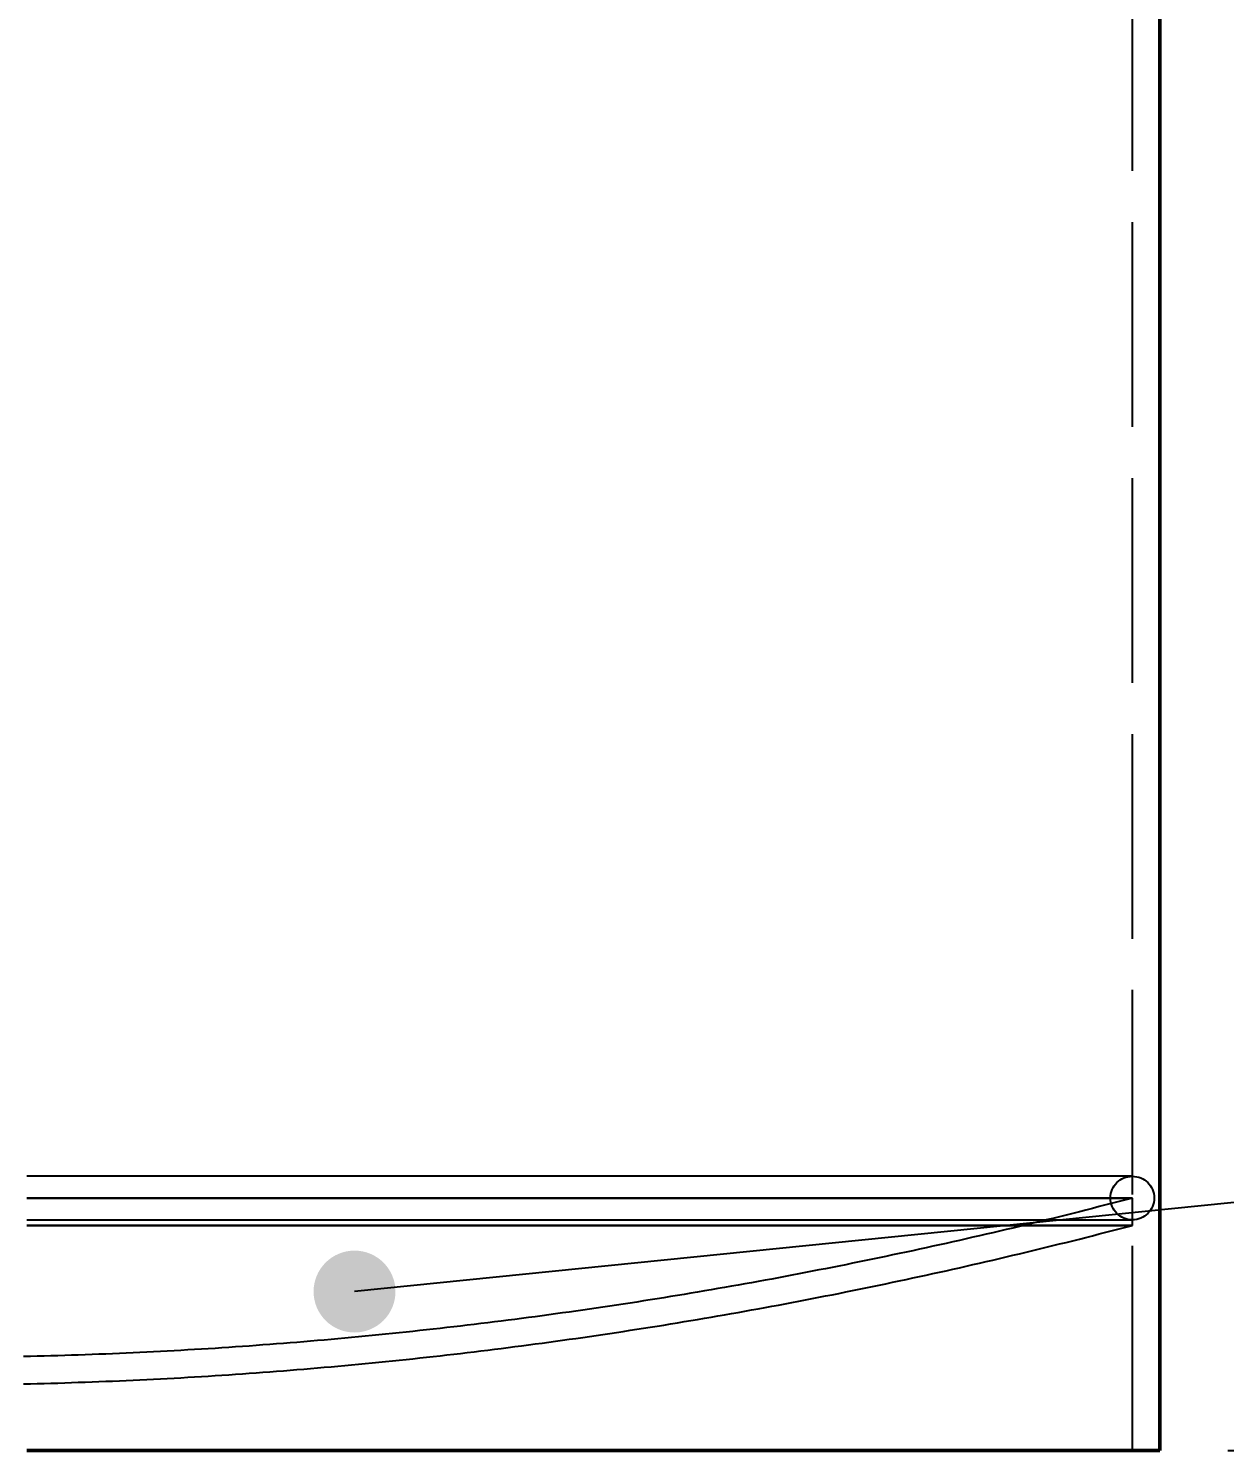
# Model space of a CAD drawing. Header units: millimetres. Extents: x 0 to 420, y 0 to 297.
# Drawn here: x 88.93 to 106.45, y 136 to 156.84 of the extents above; entities that cross this region are included whole.
import ezdxf

# ---------------------------------------------------------------- set-up
doc = ezdxf.new("R2010")
doc.units = ezdxf.units.MM
doc.linetypes.add('ISO02-TRAZOS', pattern=[3.75, 3, -0.75])
for name, color, linetype, lineweight in [('01-VISIBLE', 7, 'CONTINUOUS', 50), ('02-OCULTA', 4, 'ISO02-TRAZOS', 25), ('04-COTA', 3, 'CONTINUOUS', 25), ('08-FINA', 5, 'CONTINUOUS', 25)]:
    doc.layers.add(name, color=color, linetype=linetype, lineweight=lineweight)
doc.styles.add('ISO3098', font='isocpeur.ttf')
doc.dimstyles.new('FLAMA-ISO', dxfattribs={"dimtxt": 3.5, "dimasz": 3, "dimexe": 2, "dimexo": 1, "dimgap": 1, "dimtad": 1, "dimdec": 1, "dimtxsty": 'ISO3098', "dimcen": 2.5, "dimclrd": 3, "dimclre": 3, "dimclrt": 3, "dimazin": 3, "dimtfac": 1, "dimtmove": 0, "dimatfit": 3, "dimlwd": 25, "dimlwe": 25})

msp = doc.modelspace()

# ---------------------------------------------------------------- hatches: boundary and pattern name
at = {"layer": '08-FINA'}
h = msp.add_hatch(color=7, dxfattribs=at)
h.dxf.hatch_style = 1
edge = h.paths.add_edge_path()
edge.add_arc((93.703, 138.33), 0.6, 0, 360)

# ---------------------------------------------------------------- linework, layer by layer
at = {"layer": '01-VISIBLE'}
msp.add_line((105.5, 136), (105.5, 164.08), dxfattribs=at)
msp.add_lwpolyline([(88.9, 136), (89, 136), (89.1, 136), (89.2, 136), (89.3, 136), (89.4, 136), (89.5, 136), (89.6, 136), (89.7, 136), (89.8, 136), (89.9, 136), (90, 136), (90.1, 136), (90.2, 136), (90.3, 136), (90.4, 136), (90.5, 136), (90.6, 136), (90.7, 136), (90.8, 136), (90.9, 136), (91, 136), (91.1, 136), (91.2, 136), (91.3, 136), (91.4, 136), (91.5, 136), (91.6, 136), (91.7, 136), (91.8, 136), (91.9, 136), (92, 136), (92.1, 136), (92.2, 136), (92.3, 136), (92.4, 136), (92.5, 136), (92.6, 136), (92.7, 136), (92.8, 136), (92.9, 136), (93, 136), (93.1, 136), (93.2, 136), (93.3, 136), (93.4, 136), (93.5, 136), (93.6, 136), (93.7, 136), (93.8, 136), (93.9, 136), (94, 136), (94.1, 136), (94.2, 136), (94.3, 136), (94.4, 136), (94.5, 136), (94.6, 136), (94.7, 136), (94.8, 136), (94.9, 136), (95, 136), (95.1, 136), (95.2, 136), (95.3, 136), (95.4, 136), (95.5, 136), (95.6, 136), (95.7, 136), (95.8, 136), (95.9, 136), (96, 136), (96.1, 136), (96.2, 136), (96.3, 136), (96.4, 136), (96.5, 136), (96.6, 136), (96.7, 136), (96.8, 136), (96.9, 136), (97, 136), (97.1, 136), (97.2, 136), (97.3, 136), (97.4, 136), (97.5, 136), (97.6, 136), (97.7, 136), (97.8, 136), (97.9, 136), (98, 136), (98.1, 136), (98.2, 136), (98.3, 136), (98.4, 136), (98.5, 136), (98.6, 136), (98.7, 136), (98.8, 136), (98.9, 136), (99, 136), (99.1, 136), (99.2, 136), (99.3, 136), (99.4, 136), (99.5, 136), (99.6, 136), (99.7, 136), (99.8, 136), (99.9, 136), (100, 136), (100.1, 136), (100.2, 136), (100.3, 136), (100.4, 136), (100.5, 136), (100.6, 136), (100.7, 136), (100.8, 136), (100.9, 136), (101, 136), (101.1, 136), (101.2, 136), (101.3, 136), (101.4, 136), (101.5, 136), (101.6, 136), (101.7, 136), (101.8, 136), (101.9, 136), (102, 136), (102.1, 136), (102.2, 136), (102.3, 136), (102.4, 136), (102.5, 136), (102.6, 136), (102.7, 136), (102.8, 136), (102.9, 136), (103, 136), (103.1, 136), (103.2, 136), (103.3, 136), (103.4, 136), (103.5, 136), (103.6, 136), (103.7, 136), (103.8, 136), (103.9, 136), (104, 136), (104.1, 136), (104.2, 136), (104.3, 136), (104.4, 136), (104.5, 136), (104.6, 136), (104.7, 136), (104.8, 136), (104.9, 136), (105, 136), (105.1, 136), (105.2, 136), (105.3, 136), (105.4, 136), (105.5, 136)], dxfattribs=at)
at = {"layer": '02-OCULTA'}
for p, q in [((105.1, 136), (105.1, 233.435)), ((105.1, 139.3), (105.1, 139.7))]:
    msp.add_line(p, q, dxfattribs=at)
for points in [[(105.1, 140.02), (105, 140.02), (104.9, 140.02), (104.8, 140.02), (104.7, 140.02), (104.6, 140.02), (104.5, 140.02), (104.4, 140.02), (104.3, 140.02), (104.2, 140.02), (104.1, 140.02), (104, 140.02), (103.9, 140.02), (103.8, 140.02), (103.7, 140.02), (103.6, 140.02), (103.5, 140.02), (103.4, 140.02), (103.3, 140.02), (103.2, 140.02), (103.1, 140.02), (103, 140.02), (102.9, 140.02), (102.8, 140.02), (102.7, 140.02), (102.6, 140.02), (102.5, 140.02), (102.4, 140.02), (102.3, 140.02), (102.2, 140.02), (102.1, 140.02), (102, 140.02), (101.9, 140.02), (101.8, 140.02), (101.7, 140.02), (101.6, 140.02), (101.5, 140.02), (101.4, 140.02), (101.3, 140.02), (101.2, 140.02), (101.1, 140.02), (101, 140.02), (100.9, 140.02), (100.8, 140.02), (100.7, 140.02), (100.6, 140.02), (100.5, 140.02), (100.4, 140.02), (100.3, 140.02), (100.2, 140.02), (100.1, 140.02), (100, 140.02), (99.9, 140.02), (99.8, 140.02), (99.7, 140.02), (99.6, 140.02), (99.5, 140.02), (99.4, 140.02), (99.3, 140.02), (99.2, 140.02), (99.1, 140.02), (99, 140.02), (98.9, 140.02), (98.8, 140.02), (98.7, 140.02), (98.6, 140.02), (98.5, 140.02), (98.4, 140.02), (98.3, 140.02), (98.2, 140.02), (98.1, 140.02), (98, 140.02), (97.9, 140.02), (97.8, 140.02), (97.7, 140.02), (97.6, 140.02), (97.5, 140.02), (97.4, 140.02), (97.3, 140.02), (97.2, 140.02), (97.1, 140.02), (97, 140.02), (96.9, 140.02), (96.8, 140.02), (96.7, 140.02), (96.6, 140.02), (96.5, 140.02), (96.4, 140.02), (96.3, 140.02), (96.2, 140.02), (96.1, 140.02), (96, 140.02), (95.9, 140.02), (95.8, 140.02), (95.7, 140.02), (95.6, 140.02), (95.5, 140.02), (95.4, 140.02), (95.3, 140.02), (95.2, 140.02), (95.1, 140.02), (95, 140.02), (94.9, 140.02), (94.8, 140.02), (94.7, 140.02), (94.6, 140.02), (94.5, 140.02), (94.4, 140.02), (94.3, 140.02), (94.2, 140.02), (94.1, 140.02), (94, 140.02), (93.9, 140.02), (93.8, 140.02), (93.7, 140.02), (93.6, 140.02), (93.5, 140.02), (93.4, 140.02), (93.3, 140.02), (93.2, 140.02), (93.1, 140.02), (93, 140.02), (92.9, 140.02), (92.8, 140.02), (92.7, 140.02), (92.6, 140.02), (92.5, 140.02), (92.4, 140.02), (92.3, 140.02), (92.2, 140.02), (92.1, 140.02), (92, 140.02), (91.9, 140.02), (91.8, 140.02), (91.7, 140.02), (91.6, 140.02), (91.5, 140.02), (91.4, 140.02), (91.3, 140.02), (91.2, 140.02), (91.1, 140.02), (91, 140.02), (90.9, 140.02), (90.8, 140.02), (90.7, 140.02), (90.6, 140.02), (90.5, 140.02), (90.4, 140.02), (90.3, 140.02), (90.2, 140.02), (90.1, 140.02), (90, 140.02), (89.9, 140.02), (89.8, 140.02), (89.7, 140.02), (89.6, 140.02), (89.5, 140.02), (89.4, 140.02), (89.3, 140.02), (89.2, 140.02), (89.1, 140.02), (89, 140.02), (88.9, 140.02)], [(105.1, 140.02), (105, 140.02), (104.9, 140.02), (104.8, 140.02), (104.7, 140.02), (104.6, 140.02), (104.5, 140.02), (104.4, 140.02), (104.3, 140.02), (104.2, 140.02), (104.1, 140.02), (104, 140.02), (103.9, 140.02), (103.8, 140.02), (103.7, 140.02), (103.6, 140.02), (103.5, 140.02), (103.4, 140.02), (103.3, 140.02), (103.2, 140.02), (103.1, 140.02), (103, 140.02), (102.9, 140.02), (102.8, 140.02), (102.7, 140.02), (102.6, 140.02), (102.5, 140.02), (102.4, 140.02), (102.3, 140.02), (102.2, 140.02), (102.1, 140.02), (102, 140.02), (101.9, 140.02), (101.8, 140.02), (101.7, 140.02), (101.6, 140.02), (101.5, 140.02), (101.4, 140.02), (101.3, 140.02), (101.2, 140.02), (101.1, 140.02), (101, 140.02), (100.9, 140.02), (100.8, 140.02), (100.7, 140.02), (100.6, 140.02), (100.5, 140.02), (100.4, 140.02), (100.3, 140.02), (100.2, 140.02), (100.1, 140.02), (100, 140.02), (99.9, 140.02), (99.8, 140.02), (99.7, 140.02), (99.6, 140.02), (99.5, 140.02), (99.4, 140.02), (99.3, 140.02), (99.2, 140.02), (99.1, 140.02), (99, 140.02), (98.9, 140.02), (98.8, 140.02), (98.7, 140.02), (98.6, 140.02), (98.5, 140.02), (98.4, 140.02), (98.3, 140.02), (98.2, 140.02), (98.1, 140.02), (98, 140.02), (97.9, 140.02), (97.8, 140.02), (97.7, 140.02), (97.6, 140.02), (97.5, 140.02), (97.4, 140.02), (97.3, 140.02), (97.2, 140.02), (97.1, 140.02), (97, 140.02), (96.9, 140.02), (96.8, 140.02), (96.7, 140.02), (96.6, 140.02), (96.5, 140.02), (96.4, 140.02), (96.3, 140.02), (96.2, 140.02), (96.1, 140.02), (96, 140.02), (95.9, 140.02), (95.8, 140.02), (95.7, 140.02), (95.6, 140.02), (95.5, 140.02), (95.4, 140.02), (95.3, 140.02), (95.2, 140.02), (95.1, 140.02), (95, 140.02), (94.9, 140.02), (94.8, 140.02), (94.7, 140.02), (94.6, 140.02), (94.5, 140.02), (94.4, 140.02), (94.3, 140.02), (94.2, 140.02), (94.1, 140.02), (94, 140.02), (93.9, 140.02), (93.8, 140.02), (93.7, 140.02), (93.6, 140.02), (93.5, 140.02), (93.4, 140.02), (93.3, 140.02), (93.2, 140.02), (93.1, 140.02), (93, 140.02), (92.9, 140.02), (92.8, 140.02), (92.7, 140.02), (92.6, 140.02), (92.5, 140.02), (92.4, 140.02), (92.3, 140.02), (92.2, 140.02), (92.1, 140.02), (92, 140.02), (91.9, 140.02), (91.8, 140.02), (91.7, 140.02), (91.6, 140.02), (91.5, 140.02), (91.4, 140.02), (91.3, 140.02), (91.2, 140.02), (91.1, 140.02), (91, 140.02), (90.9, 140.02), (90.8, 140.02), (90.7, 140.02), (90.6, 140.02), (90.5, 140.02), (90.4, 140.02), (90.3, 140.02), (90.2, 140.02), (90.1, 140.02), (90, 140.02), (89.9, 140.02), (89.8, 140.02), (89.7, 140.02), (89.6, 140.02), (89.5, 140.02), (89.4, 140.02), (89.3, 140.02), (89.2, 140.02), (89.1, 140.02), (89, 140.02), (88.9, 140.02)], [(105.1, 139.7), (105.003, 139.675), (104.906, 139.649), (104.809, 139.624), (104.712, 139.599), (104.615, 139.574), (104.517, 139.549), (104.42, 139.524), (104.323, 139.5), (104.226, 139.475), (104.128, 139.451), (104.031, 139.427), (103.934, 139.403), (103.836, 139.379), (103.739, 139.355), (103.641, 139.331), (103.544, 139.308), (103.446, 139.284), (103.349, 139.261), (103.251, 139.238), (103.154, 139.215), (103.056, 139.192), (102.958, 139.17), (102.861, 139.147), (102.763, 139.125), (102.665, 139.102), (102.567, 139.08), (102.469, 139.058), (102.371, 139.036), (102.274, 139.014), (102.176, 138.993), (102.078, 138.971), (101.98, 138.95), (101.882, 138.929), (101.784, 138.907), (101.685, 138.886), (101.587, 138.866), (101.489, 138.845), (101.391, 138.824), (101.293, 138.804), (101.195, 138.784), (101.096, 138.764), (100.998, 138.744), (100.9, 138.724), (100.801, 138.704), (100.703, 138.684), (100.605, 138.665), (100.506, 138.646), (100.408, 138.627), (100.309, 138.608), (100.211, 138.589), (100.112, 138.57), (100.014, 138.551), (99.915, 138.533), (99.817, 138.514), (99.718, 138.496), (99.619, 138.478), (99.521, 138.46), (99.422, 138.443), (99.323, 138.425), (99.224, 138.407), (99.126, 138.39), (99.027, 138.373), (98.928, 138.356), (98.829, 138.339), (98.73, 138.322), (98.631, 138.305), (98.532, 138.289), (98.433, 138.273), (98.334, 138.256), (98.235, 138.24), (98.136, 138.224), (98.037, 138.208), (97.938, 138.193), (97.839, 138.177), (97.74, 138.162), (97.641, 138.147), (97.542, 138.132), (97.443, 138.117), (97.343, 138.102), (97.244, 138.087), (97.145, 138.073), (97.046, 138.058), (96.946, 138.044), (96.847, 138.03), (96.748, 138.016), (96.648, 138.002), (96.549, 137.989), (96.45, 137.975), (96.35, 137.962), (96.251, 137.949), (96.151, 137.936), (96.052, 137.923), (95.952, 137.91), (95.853, 137.897), (95.753, 137.885), (95.654, 137.872), (95.554, 137.86), (95.455, 137.848), (95.355, 137.836), (95.256, 137.824), (95.156, 137.813), (95.056, 137.801), (94.957, 137.79), (94.857, 137.779), (94.757, 137.768), (94.658, 137.757), (94.558, 137.746), (94.458, 137.735), (94.358, 137.725), (94.259, 137.715), (94.159, 137.704), (94.059, 137.694), (93.959, 137.685), (93.859, 137.675), (93.759, 137.665), (93.66, 137.656), (93.56, 137.647), (93.46, 137.637), (93.36, 137.628), (93.26, 137.62), (93.16, 137.611), (93.06, 137.602), (92.96, 137.594), (92.86, 137.586), (92.76, 137.578), (92.66, 137.57), (92.56, 137.562), (92.46, 137.554), (92.36, 137.547), (92.26, 137.539), (92.16, 137.532), (92.06, 137.525), (91.96, 137.518), (91.86, 137.511), (91.76, 137.505), (91.66, 137.498), (91.56, 137.492), (91.46, 137.486), (91.36, 137.48), (91.259, 137.474), (91.159, 137.468), (91.059, 137.462), (90.959, 137.457), (90.859, 137.452), (90.759, 137.446), (90.659, 137.441), (90.558, 137.437), (90.458, 137.432), (90.358, 137.427), (90.258, 137.423), (90.158, 137.419), (90.057, 137.415), (89.957, 137.411), (89.857, 137.407), (89.757, 137.403), (89.656, 137.4), (89.556, 137.396), (89.456, 137.393), (89.356, 137.39), (89.255, 137.387), (89.155, 137.384), (89.055, 137.382), (88.955, 137.379), (88.854, 137.377)], [(105.1, 139.7), (105, 139.7), (104.9, 139.7), (104.8, 139.7), (104.7, 139.7), (104.6, 139.7), (104.5, 139.7), (104.4, 139.7), (104.3, 139.7), (104.2, 139.7), (104.1, 139.7), (104, 139.7), (103.9, 139.7), (103.8, 139.7), (103.7, 139.7), (103.6, 139.7), (103.5, 139.7), (103.4, 139.7), (103.3, 139.7), (103.2, 139.7), (103.1, 139.7), (103, 139.7), (102.9, 139.7), (102.8, 139.7), (102.7, 139.7), (102.6, 139.7), (102.5, 139.7), (102.4, 139.7), (102.3, 139.7), (102.2, 139.7), (102.1, 139.7), (102, 139.7), (101.9, 139.7), (101.8, 139.7), (101.7, 139.7), (101.6, 139.7), (101.5, 139.7), (101.4, 139.7), (101.3, 139.7), (101.2, 139.7), (101.1, 139.7), (101, 139.7), (100.9, 139.7), (100.8, 139.7), (100.7, 139.7), (100.6, 139.7), (100.5, 139.7), (100.4, 139.7), (100.3, 139.7), (100.2, 139.7), (100.1, 139.7), (100, 139.7), (99.9, 139.7), (99.8, 139.7), (99.7, 139.7), (99.6, 139.7), (99.5, 139.7), (99.4, 139.7), (99.3, 139.7), (99.2, 139.7), (99.1, 139.7), (99, 139.7), (98.9, 139.7), (98.8, 139.7), (98.7, 139.7), (98.6, 139.7), (98.5, 139.7), (98.4, 139.7), (98.3, 139.7), (98.2, 139.7), (98.1, 139.7), (98, 139.7), (97.9, 139.7), (97.8, 139.7), (97.7, 139.7), (97.6, 139.7), (97.5, 139.7), (97.4, 139.7), (97.3, 139.7), (97.2, 139.7), (97.1, 139.7), (97, 139.7), (96.9, 139.7), (96.8, 139.7), (96.7, 139.7), (96.6, 139.7), (96.5, 139.7), (96.4, 139.7), (96.3, 139.7), (96.2, 139.7), (96.1, 139.7), (96, 139.7), (95.9, 139.7), (95.8, 139.7), (95.7, 139.7), (95.6, 139.7), (95.5, 139.7), (95.4, 139.7), (95.3, 139.7), (95.2, 139.7), (95.1, 139.7), (95, 139.7), (94.9, 139.7), (94.8, 139.7), (94.7, 139.7), (94.6, 139.7), (94.5, 139.7), (94.4, 139.7), (94.3, 139.7), (94.2, 139.7), (94.1, 139.7), (94, 139.7), (93.9, 139.7), (93.8, 139.7), (93.7, 139.7), (93.6, 139.7), (93.5, 139.7), (93.4, 139.7), (93.3, 139.7), (93.2, 139.7), (93.1, 139.7), (93, 139.7), (92.9, 139.7), (92.8, 139.7), (92.7, 139.7), (92.6, 139.7), (92.5, 139.7), (92.4, 139.7), (92.3, 139.7), (92.2, 139.7), (92.1, 139.7), (92, 139.7), (91.9, 139.7), (91.8, 139.7), (91.7, 139.7), (91.6, 139.7), (91.5, 139.7), (91.4, 139.7), (91.3, 139.7), (91.2, 139.7), (91.1, 139.7), (91, 139.7), (90.9, 139.7), (90.8, 139.7), (90.7, 139.7), (90.6, 139.7), (90.5, 139.7), (90.4, 139.7), (90.3, 139.7), (90.2, 139.7), (90.1, 139.7), (90, 139.7), (89.9, 139.7), (89.8, 139.7), (89.7, 139.7), (89.6, 139.7), (89.5, 139.7), (89.4, 139.7), (89.3, 139.7), (89.2, 139.7), (89.1, 139.7), (89, 139.7), (88.9, 139.7)], [(88.9, 139.7), (89, 139.7), (89.1, 139.7), (89.2, 139.7), (89.3, 139.7), (89.4, 139.7), (89.5, 139.7), (89.6, 139.7), (89.7, 139.7), (89.8, 139.7), (89.9, 139.7), (90, 139.7), (90.1, 139.7), (90.2, 139.7), (90.3, 139.7), (90.4, 139.7), (90.5, 139.7), (90.6, 139.7), (90.7, 139.7), (90.8, 139.7), (90.9, 139.7), (91, 139.7), (91.1, 139.7), (91.2, 139.7), (91.3, 139.7), (91.4, 139.7), (91.5, 139.7), (91.6, 139.7), (91.7, 139.7), (91.8, 139.7), (91.9, 139.7), (92, 139.7), (92.1, 139.7), (92.2, 139.7), (92.3, 139.7), (92.4, 139.7), (92.5, 139.7), (92.6, 139.7), (92.7, 139.7), (92.8, 139.7), (92.9, 139.7), (93, 139.7), (93.1, 139.7), (93.2, 139.7), (93.3, 139.7), (93.4, 139.7), (93.5, 139.7), (93.6, 139.7), (93.7, 139.7), (93.8, 139.7), (93.9, 139.7), (94, 139.7), (94.1, 139.7), (94.2, 139.7), (94.3, 139.7), (94.4, 139.7), (94.5, 139.7), (94.6, 139.7), (94.7, 139.7), (94.8, 139.7), (94.9, 139.7), (95, 139.7), (95.1, 139.7), (95.2, 139.7), (95.3, 139.7), (95.4, 139.7), (95.5, 139.7), (95.6, 139.7), (95.7, 139.7), (95.8, 139.7), (95.9, 139.7), (96, 139.7), (96.1, 139.7), (96.2, 139.7), (96.3, 139.7), (96.4, 139.7), (96.5, 139.7), (96.6, 139.7), (96.7, 139.7), (96.8, 139.7), (96.9, 139.7), (97, 139.7), (97.1, 139.7), (97.2, 139.7), (97.3, 139.7), (97.4, 139.7), (97.5, 139.7), (97.6, 139.7), (97.7, 139.7), (97.8, 139.7), (97.9, 139.7), (98, 139.7), (98.1, 139.7), (98.2, 139.7), (98.3, 139.7), (98.4, 139.7), (98.5, 139.7), (98.6, 139.7), (98.7, 139.7), (98.8, 139.7), (98.9, 139.7), (99, 139.7), (99.1, 139.7), (99.2, 139.7), (99.3, 139.7), (99.4, 139.7), (99.5, 139.7), (99.6, 139.7), (99.7, 139.7), (99.8, 139.7), (99.9, 139.7), (100, 139.7), (100.1, 139.7), (100.2, 139.7), (100.3, 139.7), (100.4, 139.7), (100.5, 139.7), (100.6, 139.7), (100.7, 139.7), (100.8, 139.7), (100.9, 139.7), (101, 139.7), (101.1, 139.7), (101.2, 139.7), (101.3, 139.7), (101.4, 139.7), (101.5, 139.7), (101.6, 139.7), (101.7, 139.7), (101.8, 139.7), (101.9, 139.7), (102, 139.7), (102.1, 139.7), (102.2, 139.7), (102.3, 139.7), (102.4, 139.7), (102.5, 139.7), (102.6, 139.7), (102.7, 139.7), (102.8, 139.7), (102.9, 139.7), (103, 139.7), (103.1, 139.7), (103.2, 139.7), (103.3, 139.7), (103.4, 139.7), (103.5, 139.7), (103.6, 139.7), (103.7, 139.7), (103.8, 139.7), (103.9, 139.7), (104, 139.7), (104.1, 139.7), (104.2, 139.7), (104.3, 139.7), (104.4, 139.7), (104.5, 139.7), (104.6, 139.7), (104.7, 139.7), (104.8, 139.7), (104.9, 139.7), (105, 139.7), (105.1, 139.7)], [(88.854, 136.977), (88.955, 136.979), (89.055, 136.982), (89.155, 136.984), (89.255, 136.987), (89.356, 136.99), (89.456, 136.993), (89.556, 136.996), (89.656, 137), (89.757, 137.003), (89.857, 137.007), (89.957, 137.011), (90.057, 137.015), (90.158, 137.019), (90.258, 137.023), (90.358, 137.027), (90.458, 137.032), (90.558, 137.037), (90.659, 137.041), (90.759, 137.046), (90.859, 137.052), (90.959, 137.057), (91.059, 137.062), (91.159, 137.068), (91.259, 137.074), (91.36, 137.08), (91.46, 137.086), (91.56, 137.092), (91.66, 137.098), (91.76, 137.105), (91.86, 137.111), (91.96, 137.118), (92.06, 137.125), (92.16, 137.132), (92.26, 137.139), (92.36, 137.147), (92.46, 137.154), (92.56, 137.162), (92.66, 137.17), (92.76, 137.178), (92.86, 137.186), (92.96, 137.194), (93.06, 137.202), (93.16, 137.211), (93.26, 137.22), (93.36, 137.228), (93.46, 137.237), (93.56, 137.247), (93.66, 137.256), (93.759, 137.265), (93.859, 137.275), (93.959, 137.285), (94.059, 137.294), (94.159, 137.304), (94.259, 137.315), (94.358, 137.325), (94.458, 137.335), (94.558, 137.346), (94.658, 137.357), (94.757, 137.368), (94.857, 137.379), (94.957, 137.39), (95.056, 137.401), (95.156, 137.413), (95.256, 137.424), (95.355, 137.436), (95.455, 137.448), (95.554, 137.46), (95.654, 137.472), (95.753, 137.485), (95.853, 137.497), (95.952, 137.51), (96.052, 137.523), (96.151, 137.536), (96.251, 137.549), (96.35, 137.562), (96.45, 137.575), (96.549, 137.589), (96.648, 137.602), (96.748, 137.616), (96.847, 137.63), (96.946, 137.644), (97.046, 137.658), (97.145, 137.673), (97.244, 137.687), (97.343, 137.702), (97.443, 137.717), (97.542, 137.732), (97.641, 137.747), (97.74, 137.762), (97.839, 137.777), (97.938, 137.793), (98.037, 137.808), (98.136, 137.824), (98.235, 137.84), (98.334, 137.856), (98.433, 137.873), (98.532, 137.889), (98.631, 137.905), (98.73, 137.922), (98.829, 137.939), (98.928, 137.956), (99.027, 137.973), (99.126, 137.99), (99.224, 138.007), (99.323, 138.025), (99.422, 138.043), (99.521, 138.06), (99.619, 138.078), (99.718, 138.096), (99.817, 138.114), (99.915, 138.133), (100.014, 138.151), (100.112, 138.17), (100.211, 138.189), (100.309, 138.208), (100.408, 138.227), (100.506, 138.246), (100.605, 138.265), (100.703, 138.284), (100.801, 138.304), (100.9, 138.324), (100.998, 138.344), (101.096, 138.364), (101.195, 138.384), (101.293, 138.404), (101.391, 138.424), (101.489, 138.445), (101.587, 138.466), (101.685, 138.486), (101.784, 138.507), (101.882, 138.529), (101.98, 138.55), (102.078, 138.571), (102.176, 138.593), (102.274, 138.614), (102.371, 138.636), (102.469, 138.658), (102.567, 138.68), (102.665, 138.702), (102.763, 138.725), (102.861, 138.747), (102.958, 138.77), (103.056, 138.792), (103.154, 138.815), (103.251, 138.838), (103.349, 138.861), (103.446, 138.884), (103.544, 138.908), (103.641, 138.931), (103.739, 138.955), (103.836, 138.979), (103.934, 139.003), (104.031, 139.027), (104.128, 139.051), (104.226, 139.075), (104.323, 139.1), (104.42, 139.124), (104.517, 139.149), (104.615, 139.174), (104.712, 139.199), (104.809, 139.224), (104.906, 139.249), (105.003, 139.275), (105.1, 139.3)], [(88.9, 139.38), (89, 139.38), (89.1, 139.38), (89.2, 139.38), (89.3, 139.38), (89.4, 139.38), (89.5, 139.38), (89.6, 139.38), (89.7, 139.38), (89.8, 139.38), (89.9, 139.38), (90, 139.38), (90.1, 139.38), (90.2, 139.38), (90.3, 139.38), (90.4, 139.38), (90.5, 139.38), (90.6, 139.38), (90.7, 139.38), (90.8, 139.38), (90.9, 139.38), (91, 139.38), (91.1, 139.38), (91.2, 139.38), (91.3, 139.38), (91.4, 139.38), (91.5, 139.38), (91.6, 139.38), (91.7, 139.38), (91.8, 139.38), (91.9, 139.38), (92, 139.38), (92.1, 139.38), (92.2, 139.38), (92.3, 139.38), (92.4, 139.38), (92.5, 139.38), (92.6, 139.38), (92.7, 139.38), (92.8, 139.38), (92.9, 139.38), (93, 139.38), (93.1, 139.38), (93.2, 139.38), (93.3, 139.38), (93.4, 139.38), (93.5, 139.38), (93.6, 139.38), (93.7, 139.38), (93.8, 139.38), (93.9, 139.38), (94, 139.38), (94.1, 139.38), (94.2, 139.38), (94.3, 139.38), (94.4, 139.38), (94.5, 139.38), (94.6, 139.38), (94.7, 139.38), (94.8, 139.38), (94.9, 139.38), (95, 139.38), (95.1, 139.38), (95.2, 139.38), (95.3, 139.38), (95.4, 139.38), (95.5, 139.38), (95.6, 139.38), (95.7, 139.38), (95.8, 139.38), (95.9, 139.38), (96, 139.38), (96.1, 139.38), (96.2, 139.38), (96.3, 139.38), (96.4, 139.38), (96.5, 139.38), (96.6, 139.38), (96.7, 139.38), (96.8, 139.38), (96.9, 139.38), (97, 139.38), (97.1, 139.38), (97.2, 139.38), (97.3, 139.38), (97.4, 139.38), (97.5, 139.38), (97.6, 139.38), (97.7, 139.38), (97.8, 139.38), (97.9, 139.38), (98, 139.38), (98.1, 139.38), (98.2, 139.38), (98.3, 139.38), (98.4, 139.38), (98.5, 139.38), (98.6, 139.38), (98.7, 139.38), (98.8, 139.38), (98.9, 139.38), (99, 139.38), (99.1, 139.38), (99.2, 139.38), (99.3, 139.38), (99.4, 139.38), (99.5, 139.38), (99.6, 139.38), (99.7, 139.38), (99.8, 139.38), (99.9, 139.38), (100, 139.38), (100.1, 139.38), (100.2, 139.38), (100.3, 139.38), (100.4, 139.38), (100.5, 139.38), (100.6, 139.38), (100.7, 139.38), (100.8, 139.38), (100.9, 139.38), (101, 139.38), (101.1, 139.38), (101.2, 139.38), (101.3, 139.38), (101.4, 139.38), (101.5, 139.38), (101.6, 139.38), (101.7, 139.38), (101.8, 139.38), (101.9, 139.38), (102, 139.38), (102.1, 139.38), (102.2, 139.38), (102.3, 139.38), (102.4, 139.38), (102.5, 139.38), (102.6, 139.38), (102.7, 139.38), (102.8, 139.38), (102.9, 139.38), (103, 139.38), (103.1, 139.38), (103.2, 139.38), (103.3, 139.38), (103.4, 139.38), (103.5, 139.38), (103.6, 139.38), (103.7, 139.38), (103.8, 139.38), (103.9, 139.38), (104, 139.38), (104.1, 139.38), (104.2, 139.38), (104.3, 139.38), (104.4, 139.38), (104.5, 139.38), (104.6, 139.38), (104.7, 139.38), (104.8, 139.38), (104.9, 139.38), (105, 139.38), (105.1, 139.38)], [(88.9, 139.38), (89, 139.38), (89.1, 139.38), (89.2, 139.38), (89.3, 139.38), (89.4, 139.38), (89.5, 139.38), (89.6, 139.38), (89.7, 139.38), (89.8, 139.38), (89.9, 139.38), (90, 139.38), (90.1, 139.38), (90.2, 139.38), (90.3, 139.38), (90.4, 139.38), (90.5, 139.38), (90.6, 139.38), (90.7, 139.38), (90.8, 139.38), (90.9, 139.38), (91, 139.38), (91.1, 139.38), (91.2, 139.38), (91.3, 139.38), (91.4, 139.38), (91.5, 139.38), (91.6, 139.38), (91.7, 139.38), (91.8, 139.38), (91.9, 139.38), (92, 139.38), (92.1, 139.38), (92.2, 139.38), (92.3, 139.38), (92.4, 139.38), (92.5, 139.38), (92.6, 139.38), (92.7, 139.38), (92.8, 139.38), (92.9, 139.38), (93, 139.38), (93.1, 139.38), (93.2, 139.38), (93.3, 139.38), (93.4, 139.38), (93.5, 139.38), (93.6, 139.38), (93.7, 139.38), (93.8, 139.38), (93.9, 139.38), (94, 139.38), (94.1, 139.38), (94.2, 139.38), (94.3, 139.38), (94.4, 139.38), (94.5, 139.38), (94.6, 139.38), (94.7, 139.38), (94.8, 139.38), (94.9, 139.38), (95, 139.38), (95.1, 139.38), (95.2, 139.38), (95.3, 139.38), (95.4, 139.38), (95.5, 139.38), (95.6, 139.38), (95.7, 139.38), (95.8, 139.38), (95.9, 139.38), (96, 139.38), (96.1, 139.38), (96.2, 139.38), (96.3, 139.38), (96.4, 139.38), (96.5, 139.38), (96.6, 139.38), (96.7, 139.38), (96.8, 139.38), (96.9, 139.38), (97, 139.38), (97.1, 139.38), (97.2, 139.38), (97.3, 139.38), (97.4, 139.38), (97.5, 139.38), (97.6, 139.38), (97.7, 139.38), (97.8, 139.38), (97.9, 139.38), (98, 139.38), (98.1, 139.38), (98.2, 139.38), (98.3, 139.38), (98.4, 139.38), (98.5, 139.38), (98.6, 139.38), (98.7, 139.38), (98.8, 139.38), (98.9, 139.38), (99, 139.38), (99.1, 139.38), (99.2, 139.38), (99.3, 139.38), (99.4, 139.38), (99.5, 139.38), (99.6, 139.38), (99.7, 139.38), (99.8, 139.38), (99.9, 139.38), (100, 139.38), (100.1, 139.38), (100.2, 139.38), (100.3, 139.38), (100.4, 139.38), (100.5, 139.38), (100.6, 139.38), (100.7, 139.38), (100.8, 139.38), (100.9, 139.38), (101, 139.38), (101.1, 139.38), (101.2, 139.38), (101.3, 139.38), (101.4, 139.38), (101.5, 139.38), (101.6, 139.38), (101.7, 139.38), (101.8, 139.38), (101.9, 139.38), (102, 139.38), (102.1, 139.38), (102.2, 139.38), (102.3, 139.38), (102.4, 139.38), (102.5, 139.38), (102.6, 139.38), (102.7, 139.38), (102.8, 139.38), (102.9, 139.38), (103, 139.38), (103.1, 139.38), (103.2, 139.38), (103.3, 139.38), (103.4, 139.38), (103.5, 139.38), (103.6, 139.38), (103.7, 139.38), (103.8, 139.38), (103.9, 139.38), (104, 139.38), (104.1, 139.38), (104.2, 139.38), (104.3, 139.38), (104.4, 139.38), (104.5, 139.38), (104.6, 139.38), (104.7, 139.38), (104.8, 139.38), (104.9, 139.38), (105, 139.38), (105.1, 139.38)], [(105.1, 139.3), (105, 139.3), (104.9, 139.3), (104.8, 139.3), (104.7, 139.3), (104.6, 139.3), (104.5, 139.3), (104.4, 139.3), (104.3, 139.3), (104.2, 139.3), (104.1, 139.3), (104, 139.3), (103.9, 139.3), (103.8, 139.3), (103.7, 139.3), (103.6, 139.3), (103.5, 139.3), (103.4, 139.3), (103.3, 139.3), (103.2, 139.3), (103.1, 139.3), (103, 139.3), (102.9, 139.3), (102.8, 139.3), (102.7, 139.3), (102.6, 139.3), (102.5, 139.3), (102.4, 139.3), (102.3, 139.3), (102.2, 139.3), (102.1, 139.3), (102, 139.3), (101.9, 139.3), (101.8, 139.3), (101.7, 139.3), (101.6, 139.3), (101.5, 139.3), (101.4, 139.3), (101.3, 139.3), (101.2, 139.3), (101.1, 139.3), (101, 139.3), (100.9, 139.3), (100.8, 139.3), (100.7, 139.3), (100.6, 139.3), (100.5, 139.3), (100.4, 139.3), (100.3, 139.3), (100.2, 139.3), (100.1, 139.3), (100, 139.3), (99.9, 139.3), (99.8, 139.3), (99.7, 139.3), (99.6, 139.3), (99.5, 139.3), (99.4, 139.3), (99.3, 139.3), (99.2, 139.3), (99.1, 139.3), (99, 139.3), (98.9, 139.3), (98.8, 139.3), (98.7, 139.3), (98.6, 139.3), (98.5, 139.3), (98.4, 139.3), (98.3, 139.3), (98.2, 139.3), (98.1, 139.3), (98, 139.3), (97.9, 139.3), (97.8, 139.3), (97.7, 139.3), (97.6, 139.3), (97.5, 139.3), (97.4, 139.3), (97.3, 139.3), (97.2, 139.3), (97.1, 139.3), (97, 139.3), (96.9, 139.3), (96.8, 139.3), (96.7, 139.3), (96.6, 139.3), (96.5, 139.3), (96.4, 139.3), (96.3, 139.3), (96.2, 139.3), (96.1, 139.3), (96, 139.3), (95.9, 139.3), (95.8, 139.3), (95.7, 139.3), (95.6, 139.3), (95.5, 139.3), (95.4, 139.3), (95.3, 139.3), (95.2, 139.3), (95.1, 139.3), (95, 139.3), (94.9, 139.3), (94.8, 139.3), (94.7, 139.3), (94.6, 139.3), (94.5, 139.3), (94.4, 139.3), (94.3, 139.3), (94.2, 139.3), (94.1, 139.3), (94, 139.3), (93.9, 139.3), (93.8, 139.3), (93.7, 139.3), (93.6, 139.3), (93.5, 139.3), (93.4, 139.3), (93.3, 139.3), (93.2, 139.3), (93.1, 139.3), (93, 139.3), (92.9, 139.3), (92.8, 139.3), (92.7, 139.3), (92.6, 139.3), (92.5, 139.3), (92.4, 139.3), (92.3, 139.3), (92.2, 139.3), (92.1, 139.3), (92, 139.3), (91.9, 139.3), (91.8, 139.3), (91.7, 139.3), (91.6, 139.3), (91.5, 139.3), (91.4, 139.3), (91.3, 139.3), (91.2, 139.3), (91.1, 139.3), (91, 139.3), (90.9, 139.3), (90.8, 139.3), (90.7, 139.3), (90.6, 139.3), (90.5, 139.3), (90.4, 139.3), (90.3, 139.3), (90.2, 139.3), (90.1, 139.3), (90, 139.3), (89.9, 139.3), (89.8, 139.3), (89.7, 139.3), (89.6, 139.3), (89.5, 139.3), (89.4, 139.3), (89.3, 139.3), (89.2, 139.3), (89.1, 139.3), (89, 139.3), (88.9, 139.3)], [(88.9, 139.3), (89, 139.3), (89.1, 139.3), (89.2, 139.3), (89.3, 139.3), (89.4, 139.3), (89.5, 139.3), (89.6, 139.3), (89.7, 139.3), (89.8, 139.3), (89.9, 139.3), (90, 139.3), (90.1, 139.3), (90.2, 139.3), (90.3, 139.3), (90.4, 139.3), (90.5, 139.3), (90.6, 139.3), (90.7, 139.3), (90.8, 139.3), (90.9, 139.3), (91, 139.3), (91.1, 139.3), (91.2, 139.3), (91.3, 139.3), (91.4, 139.3), (91.5, 139.3), (91.6, 139.3), (91.7, 139.3), (91.8, 139.3), (91.9, 139.3), (92, 139.3), (92.1, 139.3), (92.2, 139.3), (92.3, 139.3), (92.4, 139.3), (92.5, 139.3), (92.6, 139.3), (92.7, 139.3), (92.8, 139.3), (92.9, 139.3), (93, 139.3), (93.1, 139.3), (93.2, 139.3), (93.3, 139.3), (93.4, 139.3), (93.5, 139.3), (93.6, 139.3), (93.7, 139.3), (93.8, 139.3), (93.9, 139.3), (94, 139.3), (94.1, 139.3), (94.2, 139.3), (94.3, 139.3), (94.4, 139.3), (94.5, 139.3), (94.6, 139.3), (94.7, 139.3), (94.8, 139.3), (94.9, 139.3), (95, 139.3), (95.1, 139.3), (95.2, 139.3), (95.3, 139.3), (95.4, 139.3), (95.5, 139.3), (95.6, 139.3), (95.7, 139.3), (95.8, 139.3), (95.9, 139.3), (96, 139.3), (96.1, 139.3), (96.2, 139.3), (96.3, 139.3), (96.4, 139.3), (96.5, 139.3), (96.6, 139.3), (96.7, 139.3), (96.8, 139.3), (96.9, 139.3), (97, 139.3), (97.1, 139.3), (97.2, 139.3), (97.3, 139.3), (97.4, 139.3), (97.5, 139.3), (97.6, 139.3), (97.7, 139.3), (97.8, 139.3), (97.9, 139.3), (98, 139.3), (98.1, 139.3), (98.2, 139.3), (98.3, 139.3), (98.4, 139.3), (98.5, 139.3), (98.6, 139.3), (98.7, 139.3), (98.8, 139.3), (98.9, 139.3), (99, 139.3), (99.1, 139.3), (99.2, 139.3), (99.3, 139.3), (99.4, 139.3), (99.5, 139.3), (99.6, 139.3), (99.7, 139.3), (99.8, 139.3), (99.9, 139.3), (100, 139.3), (100.1, 139.3), (100.2, 139.3), (100.3, 139.3), (100.4, 139.3), (100.5, 139.3), (100.6, 139.3), (100.7, 139.3), (100.8, 139.3), (100.9, 139.3), (101, 139.3), (101.1, 139.3), (101.2, 139.3), (101.3, 139.3), (101.4, 139.3), (101.5, 139.3), (101.6, 139.3), (101.7, 139.3), (101.8, 139.3), (101.9, 139.3), (102, 139.3), (102.1, 139.3), (102.2, 139.3), (102.3, 139.3), (102.4, 139.3), (102.5, 139.3), (102.6, 139.3), (102.7, 139.3), (102.8, 139.3), (102.9, 139.3), (103, 139.3), (103.1, 139.3), (103.2, 139.3), (103.3, 139.3), (103.4, 139.3), (103.5, 139.3), (103.6, 139.3), (103.7, 139.3), (103.8, 139.3), (103.9, 139.3), (104, 139.3), (104.1, 139.3), (104.2, 139.3), (104.3, 139.3), (104.4, 139.3), (104.5, 139.3), (104.6, 139.3), (104.7, 139.3), (104.8, 139.3), (104.9, 139.3), (105, 139.3), (105.1, 139.3)], [(105.5, 136), (105.4, 136), (105.3, 136), (105.2, 136), (105.1, 136), (105, 136), (104.9, 136), (104.8, 136), (104.7, 136), (104.6, 136), (104.5, 136), (104.4, 136), (104.3, 136), (104.2, 136), (104.1, 136), (104, 136), (103.9, 136), (103.8, 136), (103.7, 136), (103.6, 136), (103.5, 136), (103.4, 136), (103.3, 136), (103.2, 136), (103.1, 136), (103, 136), (102.9, 136), (102.8, 136), (102.7, 136), (102.6, 136), (102.5, 136), (102.4, 136), (102.3, 136), (102.2, 136), (102.1, 136), (102, 136), (101.9, 136), (101.8, 136), (101.7, 136), (101.6, 136), (101.5, 136), (101.4, 136), (101.3, 136), (101.2, 136), (101.1, 136), (101, 136), (100.9, 136), (100.8, 136), (100.7, 136), (100.6, 136), (100.5, 136), (100.4, 136), (100.3, 136), (100.2, 136), (100.1, 136), (100, 136), (99.9, 136), (99.8, 136), (99.7, 136), (99.6, 136), (99.5, 136), (99.4, 136), (99.3, 136), (99.2, 136), (99.1, 136), (99, 136), (98.9, 136), (98.8, 136), (98.7, 136), (98.6, 136), (98.5, 136), (98.4, 136), (98.3, 136), (98.2, 136), (98.1, 136), (98, 136), (97.9, 136), (97.8, 136), (97.7, 136), (97.6, 136), (97.5, 136), (97.4, 136), (97.3, 136), (97.2, 136), (97.1, 136), (97, 136), (96.9, 136), (96.8, 136), (96.7, 136), (96.6, 136), (96.5, 136), (96.4, 136), (96.3, 136), (96.2, 136), (96.1, 136), (96, 136), (95.9, 136), (95.8, 136), (95.7, 136), (95.6, 136), (95.5, 136), (95.4, 136), (95.3, 136), (95.2, 136), (95.1, 136), (95, 136), (94.9, 136), (94.8, 136), (94.7, 136), (94.6, 136), (94.5, 136), (94.4, 136), (94.3, 136), (94.2, 136), (94.1, 136), (94, 136), (93.9, 136), (93.8, 136), (93.7, 136), (93.6, 136), (93.5, 136), (93.4, 136), (93.3, 136), (93.2, 136), (93.1, 136), (93, 136), (92.9, 136), (92.8, 136), (92.7, 136), (92.6, 136), (92.5, 136), (92.4, 136), (92.3, 136), (92.2, 136), (92.1, 136), (92, 136), (91.9, 136), (91.8, 136), (91.7, 136), (91.6, 136), (91.5, 136), (91.4, 136), (91.3, 136), (91.2, 136), (91.1, 136), (91, 136), (90.9, 136), (90.8, 136), (90.7, 136), (90.6, 136), (90.5, 136), (90.4, 136), (90.3, 136), (90.2, 136), (90.1, 136), (90, 136), (89.9, 136), (89.8, 136), (89.7, 136), (89.6, 136), (89.5, 136), (89.4, 136), (89.3, 136), (89.2, 136), (89.1, 136), (89, 136), (88.9, 136)], [(105.1, 136), (105, 136), (104.9, 136), (104.8, 136), (104.7, 136), (104.6, 136), (104.5, 136), (104.4, 136), (104.3, 136), (104.2, 136), (104.1, 136), (104, 136), (103.9, 136), (103.8, 136), (103.7, 136), (103.6, 136), (103.5, 136), (103.4, 136), (103.3, 136), (103.2, 136), (103.1, 136), (103, 136), (102.9, 136), (102.8, 136), (102.7, 136), (102.6, 136), (102.5, 136), (102.4, 136), (102.3, 136), (102.2, 136), (102.1, 136), (102, 136), (101.9, 136), (101.8, 136), (101.7, 136), (101.6, 136), (101.5, 136), (101.4, 136), (101.3, 136), (101.2, 136), (101.1, 136), (101, 136), (100.9, 136), (100.8, 136), (100.7, 136), (100.6, 136), (100.5, 136), (100.4, 136), (100.3, 136), (100.2, 136), (100.1, 136), (100, 136), (99.9, 136), (99.8, 136), (99.7, 136), (99.6, 136), (99.5, 136), (99.4, 136), (99.3, 136), (99.2, 136), (99.1, 136), (99, 136), (98.9, 136), (98.8, 136), (98.7, 136), (98.6, 136), (98.5, 136), (98.4, 136), (98.3, 136), (98.2, 136), (98.1, 136), (98, 136), (97.9, 136), (97.8, 136), (97.7, 136), (97.6, 136), (97.5, 136), (97.4, 136), (97.3, 136), (97.2, 136), (97.1, 136), (97, 136), (96.9, 136), (96.8, 136), (96.7, 136), (96.6, 136), (96.5, 136), (96.4, 136), (96.3, 136), (96.2, 136), (96.1, 136), (96, 136), (95.9, 136), (95.8, 136), (95.7, 136), (95.6, 136), (95.5, 136), (95.4, 136), (95.3, 136), (95.2, 136), (95.1, 136), (95, 136), (94.9, 136), (94.8, 136), (94.7, 136), (94.6, 136), (94.5, 136), (94.4, 136), (94.3, 136), (94.2, 136), (94.1, 136), (94, 136), (93.9, 136), (93.8, 136), (93.7, 136), (93.6, 136), (93.5, 136), (93.4, 136), (93.3, 136), (93.2, 136), (93.1, 136), (93, 136), (92.9, 136), (92.8, 136), (92.7, 136), (92.6, 136), (92.5, 136), (92.4, 136), (92.3, 136), (92.2, 136), (92.1, 136), (92, 136), (91.9, 136), (91.8, 136), (91.7, 136), (91.6, 136), (91.5, 136), (91.4, 136), (91.3, 136), (91.2, 136), (91.1, 136), (91, 136), (90.9, 136), (90.8, 136), (90.7, 136), (90.6, 136), (90.5, 136), (90.4, 136), (90.3, 136), (90.2, 136), (90.1, 136), (90, 136), (89.9, 136), (89.8, 136), (89.7, 136), (89.6, 136), (89.5, 136), (89.4, 136), (89.3, 136), (89.2, 136), (89.1, 136), (89, 136), (88.9, 136)], [(88.9, 136), (89, 136), (89.1, 136), (89.2, 136), (89.3, 136), (89.4, 136), (89.5, 136), (89.6, 136), (89.7, 136), (89.8, 136), (89.9, 136), (90, 136), (90.1, 136), (90.2, 136), (90.3, 136), (90.4, 136), (90.5, 136), (90.6, 136), (90.7, 136), (90.8, 136), (90.9, 136), (91, 136), (91.1, 136), (91.2, 136), (91.3, 136), (91.4, 136), (91.5, 136), (91.6, 136), (91.7, 136), (91.8, 136), (91.9, 136), (92, 136), (92.1, 136), (92.2, 136), (92.3, 136), (92.4, 136), (92.5, 136), (92.6, 136), (92.7, 136), (92.8, 136), (92.9, 136), (93, 136), (93.1, 136), (93.2, 136), (93.3, 136), (93.4, 136), (93.5, 136), (93.6, 136), (93.7, 136), (93.8, 136), (93.9, 136), (94, 136), (94.1, 136), (94.2, 136), (94.3, 136), (94.4, 136), (94.5, 136), (94.6, 136), (94.7, 136), (94.8, 136), (94.9, 136), (95, 136), (95.1, 136), (95.2, 136), (95.3, 136), (95.4, 136), (95.5, 136), (95.6, 136), (95.7, 136), (95.8, 136), (95.9, 136), (96, 136), (96.1, 136), (96.2, 136), (96.3, 136), (96.4, 136), (96.5, 136), (96.6, 136), (96.7, 136), (96.8, 136), (96.9, 136), (97, 136), (97.1, 136), (97.2, 136), (97.3, 136), (97.4, 136), (97.5, 136), (97.6, 136), (97.7, 136), (97.8, 136), (97.9, 136), (98, 136), (98.1, 136), (98.2, 136), (98.3, 136), (98.4, 136), (98.5, 136), (98.6, 136), (98.7, 136), (98.8, 136), (98.9, 136), (99, 136), (99.1, 136), (99.2, 136), (99.3, 136), (99.4, 136), (99.5, 136), (99.6, 136), (99.7, 136), (99.8, 136), (99.9, 136), (100, 136), (100.1, 136), (100.2, 136), (100.3, 136), (100.4, 136), (100.5, 136), (100.6, 136), (100.7, 136), (100.8, 136), (100.9, 136), (101, 136), (101.1, 136), (101.2, 136), (101.3, 136), (101.4, 136), (101.5, 136), (101.6, 136), (101.7, 136), (101.8, 136), (101.9, 136), (102, 136), (102.1, 136), (102.2, 136), (102.3, 136), (102.4, 136), (102.5, 136), (102.6, 136), (102.7, 136), (102.8, 136), (102.9, 136), (103, 136), (103.1, 136), (103.2, 136), (103.3, 136), (103.4, 136), (103.5, 136), (103.6, 136), (103.7, 136), (103.8, 136), (103.9, 136), (104, 136), (104.1, 136), (104.2, 136), (104.3, 136), (104.4, 136), (104.5, 136), (104.6, 136), (104.7, 136), (104.8, 136), (104.9, 136), (105, 136), (105.1, 136)]]:
    msp.add_lwpolyline(points, dxfattribs=at)
msp.add_circle((105.1, 139.7), 0.32, dxfattribs=at)
at = {"layer": '08-FINA'}
msp.add_line((126.019, 141.598), (93.703, 138.33), dxfattribs=at)

# ---------------------------------------------------------------- dimensions: what is measured, and where the dimension line sits
at = {"layer": '04-COTA'}
msp.add_linear_dim(base=(119.999, 136), p1=(105.5, 136), p2=(105.5, 165.88), angle=90, dimstyle='FLAMA-ISO', override={"dimlfac": 5}, dxfattribs=at).render()

doc.saveas('drawing.dxf')
